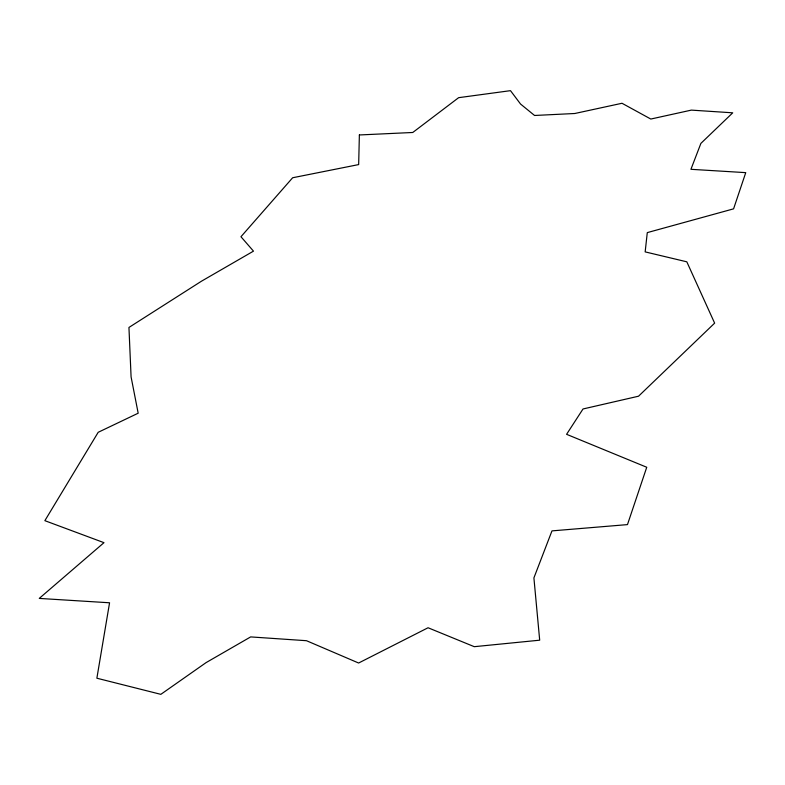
<?xml version="1.0" encoding="UTF-8"?>
<svg xmlns="http://www.w3.org/2000/svg" width="785" height="785" viewBox="0 0 785 785"><rect width="100%" height="100%" fill="white"/><g stroke="black" fill="none" stroke-linecap="round" stroke-linejoin="round"><path stroke-width="1.18" d="M359.373 134.961L358.666 164.585L292.648 177.753L240.956 236.727L253.476 251.141L201.451 281.216L128.946 327.453L131.085 376.888L138.18 413.204L98.194 432.299L44.863 520.671L103.983 542.67L39.25 598.415L109.566 602.782L96.869 678.211L160.837 694.342L206.112 662.599L250.66 636.91L306.484 640.707L358.617 663.021L428.06 627.755L474.277 646.683L539.688 640.187L533.908 577.907L551.973 530.886L627.47 524.606L646.742 467.261L566.584 434.311L583.019 408.975L638.539 396.209L714.635 323.135L686.816 261.817L645.162 251.887L647.282 232.615L733.582 208.849L745.75 172.641L690.928 169.305L700.887 143.39L732.739 112.814L691.359 110.116L650.814 119.045L622.005 103.267L574.806 113.501L534.556 115.474L520.553 104.042L510.495 90.658L458.636 97.674L412.773 132.479L359.373 134.961"/></g></svg>
